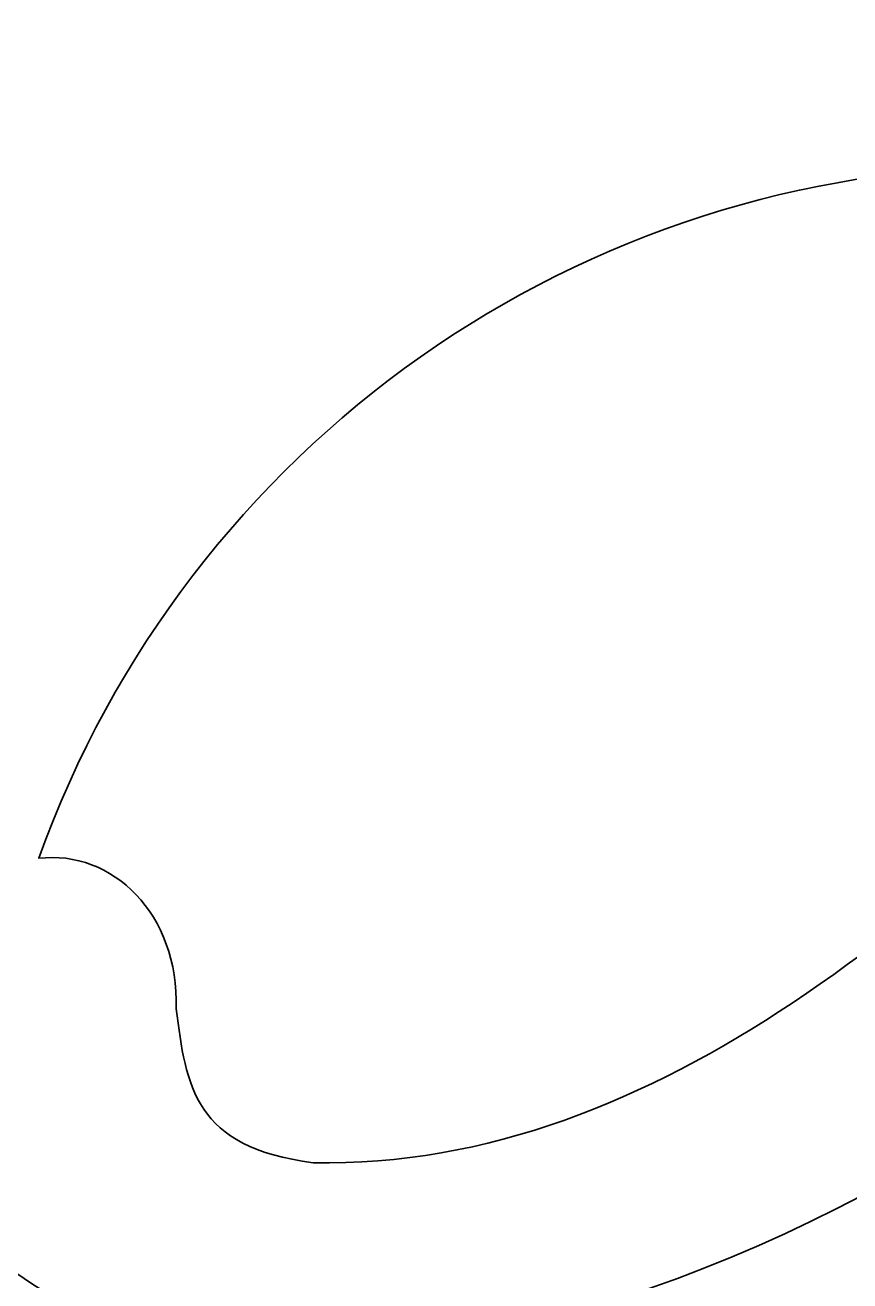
# Model space of a CAD drawing. Header units: inches. Extents: x -3.5 to 26.9, y -12.5 to 13.2.
# Drawn here: x 15.7621 to 15.9913, y -2.0806 to -1.7315 of the extents above; entities that cross this region are included whole.
import ezdxf

# ---------------------------------------------------------------- set-up
doc = ezdxf.new("R2010")
doc.units = ezdxf.units.IN
doc.header["$MEASUREMENT"] = 0
doc.layers.add('Bouquet Lantern - Floral Panels', color=7, linetype='Continuous', lineweight=0)

msp = doc.modelspace()

# ---------------------------------------------------------------- linework, layer by layer
at = {"layer": 'Bouquet Lantern - Floral Panels', "color": 250, "lineweight": 35, "true_color": 0x231f20}
for points, knots in [([(17.63785, -1.45881), (17.62979, -1.43492), (17.60548, -1.41395), (17.58715, -1.41395), (17.58715, -1.41395), (17.24215, -1.41395), (17.24215, -1.41395), (17.2259, -1.41395), (17.23437, -1.38423), (17.24965, -1.38423), (17.24965, -1.38423), (17.50229, -1.38423), (17.50229, -1.38423), (17.53507, -1.38423), (17.56854, -1.33284), (17.5484, -1.27673), (17.43562, -0.96159), (17.05798, -0.53784), (16.76201, -0.53784), (16.76201, -0.53784), (16.50632, -0.53784), (16.50632, -0.53784), (16.2134, -0.53784), (15.85229, -0.92047), (15.72368, -1.27673), (15.70673, -1.32367), (15.74298, -1.38423), (15.77396, -1.38423), (15.77396, -1.38423), (16.00382, -1.38423), (16.00382, -1.38423), (16.01937, -1.38423), (16.02687, -1.41395), (16.01048, -1.41395), (16.01048, -1.41395), (15.68562, -1.41395), (15.68562, -1.41395), (15.66368, -1.41395), (15.64035, -1.43145), (15.63257, -1.452), (15.49257, -1.82145), (15.27215, -2.52631), (15.27215, -3.1952), (15.27215, -4.19714), (15.49257, -5.04756), (15.71229, -5.63839), (15.72521, -5.6727), (15.75132, -5.70534), (15.78007, -5.70534), (15.78007, -5.70534), (16.01993, -5.70534), (16.01993, -5.70534), (16.07035, -5.70534), (16.07146, -5.73839), (16.0566, -5.73839), (16.0566, -5.73839), (15.83729, -5.73839), (15.83729, -5.73839), (15.79312, -5.73839), (15.76673, -5.80159), (15.7909, -5.84922), (15.88229, -6.02811), (15.97743, -6.29172), (16.11812, -6.28853), (16.11812, -6.28853), (17.11771, -6.28853), (17.11771, -6.28853), (17.27146, -6.2895), (17.37104, -6.03145), (17.46021, -5.84714), (17.48312, -5.79978), (17.45618, -5.73839), (17.41285, -5.73839), (17.41285, -5.73839), (17.19285, -5.73839), (17.19285, -5.73839), (17.17535, -5.73839), (17.1784, -5.70533), (17.22854, -5.70533), (17.22854, -5.70533), (17.46924, -5.70533), (17.46924, -5.70533), (17.5034, -5.70533), (17.53437, -5.66714), (17.54812, -5.62492), (17.79465, -4.92742), (18.01201, -4.20631), (18.01201, -3.1952), (18.01201, -2.43797), (17.7634, -1.83186), (17.63785, -1.45881), (17.63785, -1.45881), (17.63785, -1.45881), (17.63785, -1.45881), (17.63785, -1.45881), (17.63785, -1.45881), (17.63785, -1.45881)], [0, 0, 0, 0, 1, 1, 1, 2, 2, 2, 3, 3, 3, 4, 4, 4, 5, 5, 5, 6, 6, 6, 7, 7, 7, 8, 8, 8, 9, 9, 9, 10, 10, 10, 11, 11, 11, 12, 12, 12, 13, 13, 13, 14, 14, 14, 15, 15, 15, 16, 16, 16, 17, 17, 17, 18, 18, 18, 19, 19, 19, 20, 20, 20, 21, 21, 21, 22, 22, 22, 23, 23, 23, 24, 24, 24, 25, 25, 25, 26, 26, 26, 27, 27, 27, 28, 28, 28, 29, 29, 29, 30, 30, 30, 31, 31, 31, 32, 32, 32, 32]), ([(15.73743, -2.05589), (15.76076, -2.0902), (15.81535, -2.1102), (15.85951, -2.10173), (16.0534, -2.07089), (16.14479, -1.9327), (16.26243, -1.81353), (16.2891, -1.78353), (16.29771, -1.78617), (16.29798, -1.78631), (16.3016, -1.78464), (16.30812, -1.80311), (16.30993, -1.8452), (16.33285, -1.86964), (16.36146, -1.86381), (16.36771, -1.85672), (16.39187, -1.83686), (16.39548, -1.80061), (16.3841, -1.77075), (16.3841, -1.77075), (16.93604, -1.77075), (16.93604, -1.77075), (16.92729, -1.78284), (16.9191, -1.79686), (16.91187, -1.81325), (16.83035, -1.77381), (16.72868, -1.82867), (16.7191, -1.91922), (16.63771, -1.88089), (16.56771, -1.90325), (16.52757, -2.00089), (16.44382, -1.9602), (16.33951, -2.01978), (16.3341, -2.11311), (16.25271, -2.07936), (16.18785, -2.102), (16.14785, -2.1977), (16.06548, -2.15784), (15.96285, -2.2145), (15.95465, -2.30603), (15.87326, -2.27075), (15.80673, -2.29325), (15.7666, -2.38964), (15.7216, -2.3752), (15.68368, -2.37645), (15.65368, -2.38784), (15.6809, -2.26061), (15.71035, -2.14881), (15.73729, -2.05617), (15.73729, -2.05617), (15.73729, -2.05589), (15.73729, -2.05589), (15.73729, -2.05589), (15.73729, -2.05589), (15.73729, -2.05589), (15.73729, -2.05589), (15.73743, -2.05589), (15.73743, -2.05589)], [0, 0, 0, 0, 1, 1, 1, 2, 2, 2, 3, 3, 3, 4, 4, 4, 5, 5, 5, 6, 6, 6, 7, 7, 7, 8, 8, 8, 9, 9, 9, 10, 10, 10, 11, 11, 11, 12, 12, 12, 13, 13, 13, 14, 14, 14, 15, 15, 15, 16, 16, 16, 17, 17, 17, 18, 18, 18, 19, 19, 19, 19]), ([(16.03923, -1.77075), (16.03923, -1.77075), (16.21937, -1.77075), (16.21937, -1.77075), (16.17271, -1.81186), (16.13646, -1.86923), (16.08826, -1.907), (16.01854, -1.97395), (15.93937, -2.04964), (15.84215, -2.0477), (15.8091, -2.04353), (15.80687, -2.02645), (15.8041, -2.00492), (15.80493, -1.97867), (15.78632, -1.96061), (15.7659, -1.96311), (15.80715, -1.84811), (15.91618, -1.77075), (16.03923, -1.77075)], [0, 0, 0, 0, 1, 1, 1, 2, 2, 2, 3, 3, 3, 4, 4, 4, 5, 5, 5, 6, 6, 6, 6])]:
    msp.add_open_spline(points, degree=3, knots=knots, dxfattribs=at)

doc.saveas('drawing.dxf')
